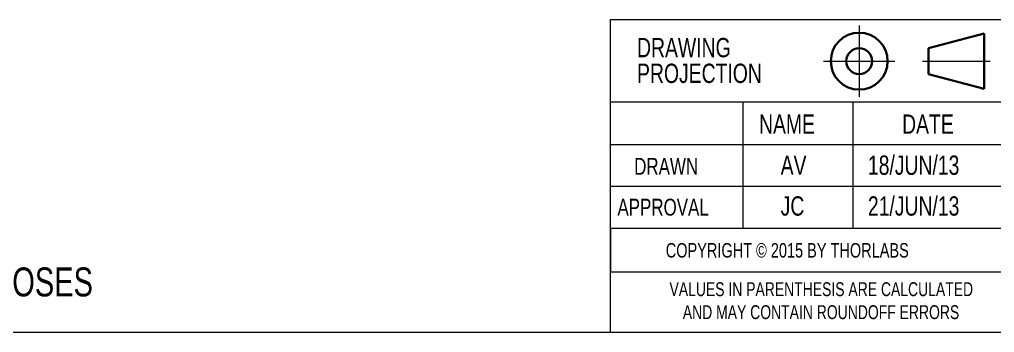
# Model space of a CAD drawing. Header units: millimetres. Extents: x 2 to 278, y 1 to 215.
# Drawn here: x 106.8 to 213.7, y 0.9 to 35.2 of the extents above; entities that cross this region are included whole.
import ezdxf

# ---------------------------------------------------------------- set-up
doc = ezdxf.new("R2010")
doc.units = ezdxf.units.MM
doc.header["$PDSIZE"] = -1
doc.linetypes.add('CENTERX2', pattern=[20.32, 12.7, -2.54, 2.54, -2.54])
doc.styles.add('SLDTEXTSTYLE0', font='TXT', dxfattribs={"width": 0.75})

# ---------------------------------------------------------------- blocks, each defined once
blk = doc.blocks.new('Third Angle Projection Block')
at = {"color": 7, "linetype": 'CENTERX2', "lineweight": 0}
for p, q in [((101.48, 23.81), (101.48, 14.07)), ((96.6, 18.94), (106.35, 18.94)), ((110.14, 18.94), (119.45, 18.94))]:
    blk.add_line(p, q, dxfattribs=at)
at = {"color": 7, "linetype": 'Continuous', "lineweight": 30}
for p, q in [((118.62, 22.75), (111, 20.71)), ((118.62, 15.13), (118.62, 22.75)), ((111, 20.71), (111, 17.17)), ((111, 17.17), (118.62, 15.13))]:
    blk.add_line(p, q, dxfattribs=at)
for radius in [3.9, 1.77]:
    blk.add_circle((101.48, 18.94), radius, dxfattribs=at)
at = {"color": 7, "linetype": 'Continuous', "lineweight": 0}
blk.add_point((101.48, 18.94), dxfattribs=at)
blk = doc.blocks.new('SW_NOTE_0')
at = {"color": 0, "linetype": 'Continuous', "lineweight": 0, "char_height": 1.524, "attachment_point": 2, "style": 'SLDTEXTSTYLE0'}
for s, insert in [('VALUES IN PARENTHESIS ARE CALCULATED', (19.91, 1.96)), ('AND MAY CONTAIN ROUNDOFF ERRORS', (19.88, -0.56))]:
    blk.add_mtext(s, dxfattribs=dict(at, insert=insert))
blk = doc.blocks.new('SW_NOTE_1')
at = {"color": 0, "linetype": 'Continuous', "lineweight": 0, "char_height": 2.117, "attachment_point": 1, "style": 'SLDTEXTSTYLE0'}
for s, insert in [('DRAWING', (0, 2.73)), ('PROJECTION', (0, -0.09))]:
    blk.add_mtext(s, dxfattribs=dict(at, insert=insert))
blk = doc.blocks.new('SW_NOTE_2')
at = {"color": 0, "linetype": 'Continuous', "lineweight": 0, "char_height": 3.175, "attachment_point": 2, "style": 'SLDTEXTSTYLE0'}
for s, insert in [('FOR INFORMATION ONLY', (25.05, 4.09)), ('NOT FOR MANUFACTURING PURPOSES', (25.38, -0.14))]:
    blk.add_mtext(s, dxfattribs=dict(at, insert=insert))

msp = doc.modelspace()

# ---------------------------------------------------------------- linework, layer by layer
at = {"color": 7, "linetype": 'Continuous', "lineweight": 0}
for p, q in [((171.633, 7.563), (171.633, 35.239)), ((171.633, 35.239), (215.743, 35.239)), ((171.633, 12.296), (171.633, 26.166)), ((171.633, 0.903), (171.633, 26.166)), ((215.743, 26.166), (171.633, 26.166)), ((186.134, 26.166), (186.134, 12.296)), ((198.215, 26.166), (198.215, 12.296)), ((215.743, 21.487), (171.633, 21.487)), ((215.743, 16.922), (171.633, 16.922)), ((215.743, 12.296), (171.633, 12.296)), ((171.633, 12.296), (171.633, 7.563)), ((171.633, 7.563), (215.743, 7.563)), ((277.989, 0.903), (1.579, 0.903))]:
    msp.add_line(p, q, dxfattribs=at)

# ---------------------------------------------------------------- block references
at = {"color": 7, "linetype": 'Continuous', "xscale": 0.8, "yscale": 0.8, "zscale": 0.8}
msp.add_blockref('Third Angle Projection Block', (117.726, 15.516), dxfattribs=at)
at = {"color": 7, "linetype": 'Continuous', "lineweight": 0}
for name, p in [('SW_NOTE_1', (174.548, 30.484)), ('SW_NOTE_2', (58.62, 8.178)), ('SW_NOTE_0', (174.843, 4.456))]:
    msp.add_blockref(name, p, dxfattribs=at)

# ---------------------------------------------------------------- texts
at = {"color": 7, "linetype": 'Continuous', "lineweight": 0, "attachment_point": 1, "style": 'SLDTEXTSTYLE0'}
for s, insert, char_height in [('NAME', (187.927, 24.822), 2.1167), ('DATE', (203.615, 24.822), 2.1167), ('AV', (190.296, 20.318), 2.1167), ('18/JUN/13', (199.866, 20.318), 2.1167), ('DRAWN', (174.231, 20.055), 1.8521), ('APPROVAL', (172.396, 15.579), 1.8521), ('JC', (190.296, 15.842), 2.1167), ('21/JUN/13', (199.866, 15.842), 2.1167), ('COPYRIGHT © 2015 BY THORLABS', (177.693, 10.714), 1.5875)]:
    msp.add_mtext(s, dxfattribs=dict(at, insert=insert, char_height=char_height))

doc.saveas('drawing.dxf')
